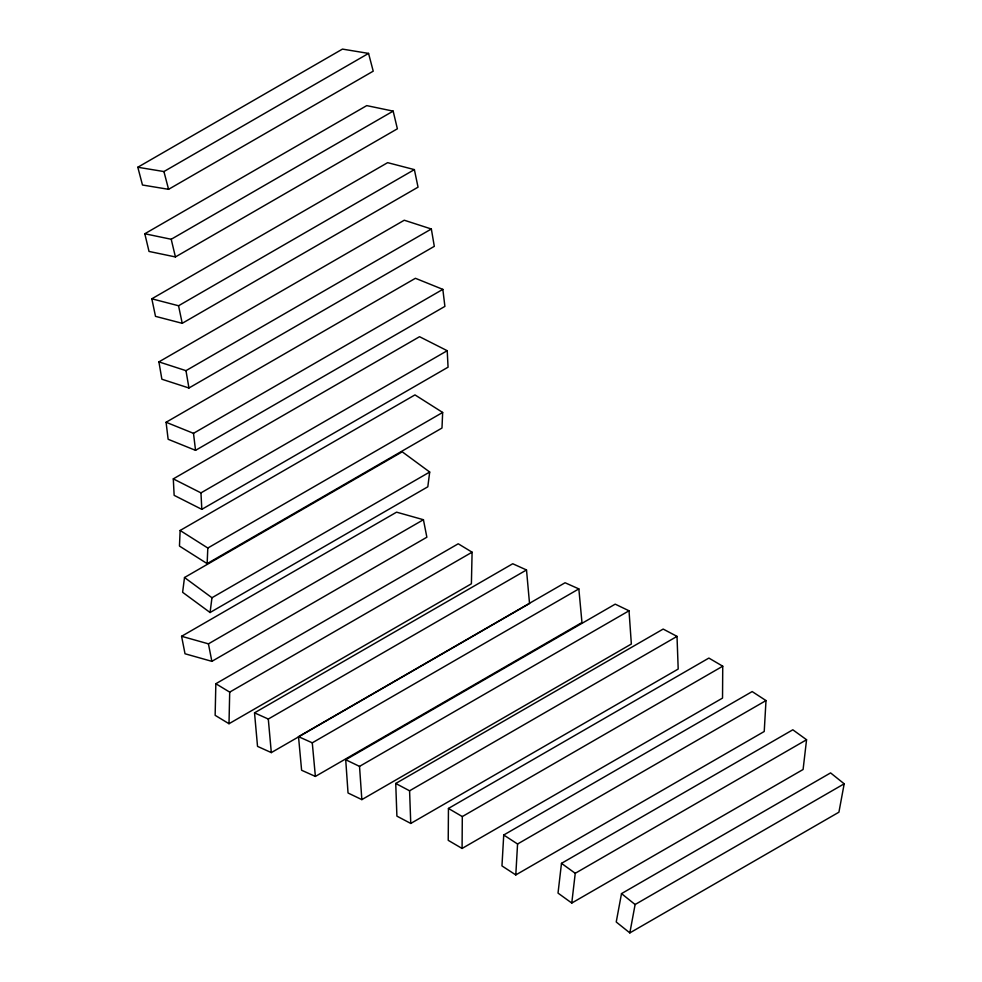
<?xml version="1.0" encoding="UTF-8"?>
<svg xmlns="http://www.w3.org/2000/svg" width="982" height="982" viewBox="0 0 982 982"><rect width="100%" height="100%" fill="white"/><g stroke="black" fill="none" stroke-linecap="round" stroke-linejoin="round"><path stroke-width="1.47" d="M448.443 808.444L448.222 840.334L462.08 848.448L722.531 698.092L722.74 666.201L708.881 658.075L448.443 808.444L462.301 816.57L462.08 848.448M215.844 683.73L215.144 715.326L229.002 723.722L471.397 583.787L472.097 552.191L458.238 543.783L215.844 683.73L229.702 692.126L229.002 723.722M180.136 530.476L179.46 546.066L207.141 563.619L441.986 428.042L442.661 412.452L414.969 394.899L180.136 530.476L207.816 548.03L207.141 563.619M503.729 835.007L501.962 865.915L515.795 874.925L764.229 731.492L765.997 700.571L752.163 691.573L503.729 835.007L517.563 844.004L515.795 874.925M561.483 863.35L558.022 893.104L571.769 903.047L803.092 769.495L806.566 739.741L792.818 729.798L561.483 863.35L575.243 873.293L571.769 903.047M184.506 577.526L182.615 592.293L210.074 612.51L427.808 486.802L429.699 472.035L402.227 451.818L184.506 577.526L211.965 597.743L210.074 612.51M621.508 893.62L616.23 922L629.843 932.9L838.923 812.188L844.189 783.808L830.588 772.908L621.508 893.62L635.108 904.52L629.843 932.9M137.811 167.247L342.46 49.1L368.557 53.409L373.221 71.17L168.573 189.317L142.476 185.009L137.811 167.247L163.92 171.555L368.557 53.409M144.808 233.753L366.752 105.614L393.156 111.126L397.379 128.802L175.422 256.94L149.019 251.441L144.808 233.753L171.212 239.264L393.156 111.126M151.829 298.798L387.645 162.656L414.379 169.616L418.037 187.169L182.222 323.311L155.5 316.351L151.829 298.798L178.552 305.758L414.379 169.616M158.912 361.879L404.265 220.226L431.344 229.002L434.302 246.347L188.949 388L161.87 379.224L158.912 361.879L185.979 370.656L431.344 229.002M166.081 422.26L415.423 278.299L442.833 289.371L444.895 306.396L195.541 450.345L168.131 439.273L166.081 422.26L193.491 433.332L442.833 289.371M173.298 478.872L419.547 336.703L447.215 350.709L448.062 367.182L201.813 509.351L174.145 495.345L173.298 478.872L200.966 492.878L447.215 350.709M207.816 548.03L442.661 412.452M211.965 597.743L429.699 472.035M181.584 636.287L396.581 512.162L423.426 519.723L426.863 537.215L211.867 661.34L185.021 653.767L181.584 636.287L208.43 643.848L423.426 519.723M229.702 692.126L472.097 552.191M254.522 712.834L512.739 563.754L526.512 569.965L529.531 603.525L271.314 752.605L257.53 746.381L254.522 712.834L268.295 719.045L526.512 569.965M298.516 736.66L565.08 582.756L578.852 588.905L581.958 622.514L315.382 776.418L301.609 770.256L298.516 736.66L312.276 742.822L578.852 588.905M345.713 759.749L615.211 604.151L629.02 610.792L631.352 644.02L361.842 799.618L348.033 792.99L345.713 759.749L359.522 766.377L629.02 610.792M395.734 783.476L663.169 629.069L677.015 636.385L678.194 669.049L410.758 823.444L396.9 816.128L395.734 783.476L409.58 790.792L677.015 636.385M462.301 816.57L722.74 666.201M517.563 844.004L765.997 700.571M575.243 873.293L806.566 739.741M635.108 904.52L844.189 783.808M163.92 171.555L168.573 189.317M171.212 239.264L175.422 256.94M178.552 305.758L182.222 323.311M208.43 643.848L211.867 661.34M185.979 370.656L188.949 388M193.491 433.332L195.541 450.345M312.276 742.822L315.382 776.418M268.295 719.045L271.314 752.605M359.522 766.377L361.842 799.618M200.966 492.878L201.813 509.351M409.58 790.792L410.758 823.444"/></g></svg>
